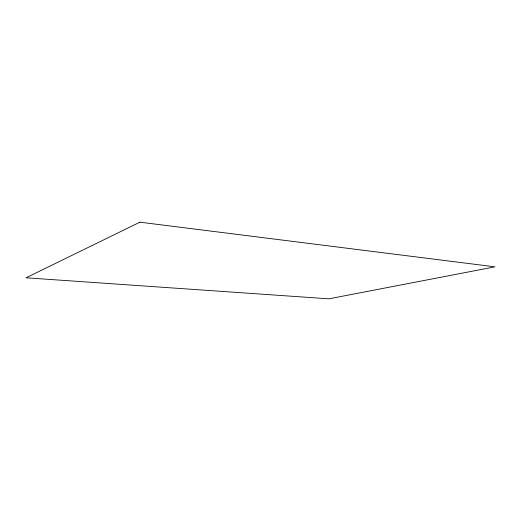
<?xml version="1.0" encoding="UTF-8"?>
<svg xmlns="http://www.w3.org/2000/svg" width="521" height="521" viewBox="0 0 521 521"><rect width="100%" height="100%" fill="white"/><g stroke="black" fill="none" stroke-linecap="round" stroke-linejoin="round"><path stroke-width="0.78" d="M139.908 222.174L26.05 277.791L328.894 298.826L494.95 266.83L139.908 222.174"/></g></svg>
